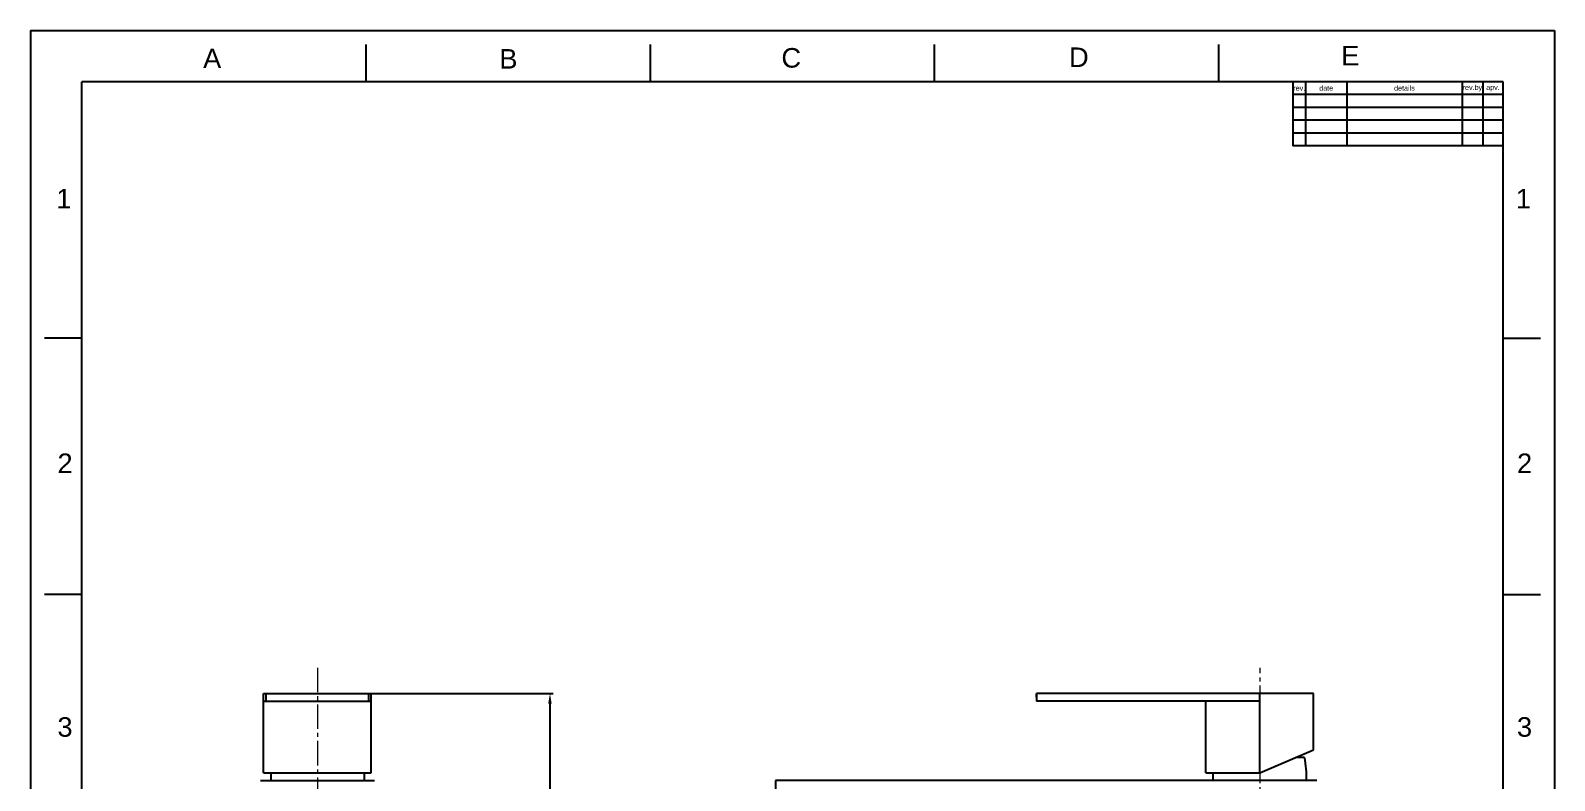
# Model space of a CAD drawing. Header units: millimetres. Extents: x 13479 to 14073, y 4989 to 5829.
# Drawn here: x 13479 to 14073, y 5537 to 5829 of the extents above; entities that cross this region are included whole.
import ezdxf

# ---------------------------------------------------------------- set-up
doc = ezdxf.new("R2010")
doc.units = ezdxf.units.MM
doc.linetypes.add('CENTER2', pattern=[28.575, 19.05, -3.175, 3.175, -3.175])
doc.linetypes.add('CENTERX2', pattern=[101.6, 63.5, -12.7, 12.7, -12.7])
doc.layers.add('CENTER', color=1, linetype='CENTERX2', lineweight=15)
doc.layers.add('DIM_', color=5, linetype='Continuous', lineweight=9)
doc.layers.add('TEXT', color=2, linetype='Continuous')
doc.styles.get("Standard").update_dxf_attribs({"font": 'arial.ttf'})
doc.dimstyles.new('사본(2) STANDARD', dxfattribs={"dimscale": 0, "dimtxt": 4, "dimasz": 4, "dimexe": 1.25, "dimexo": 0.625, "dimgap": 1.5, "dimtad": 3, "dimtih": 1, "dimtoh": 1, "dimdec": 1, "dimzin": 9, "dimdsep": 46, "dimtxsty": 'Standard', "dimcen": 2.5, "dimclrd": 5, "dimclre": 5, "dimclrt": 5, "dimadec": 0, "dimazin": 0, "dimtfac": 1, "dimtdec": 1, "dimtmove": 0, "dimatfit": 3, "dimfxl": 1.25, "dimtfill": 1, "dimtolj": 1, "dimtzin": 0, "dimarcsym": 0})

# ---------------------------------------------------------------- blocks, each defined once
blk = doc.blocks.new('*D0')
at = {"layer": 'Defpoints', "color": 0, "transparency": 16777216}
for p in [(13611.29, 5570.64), (13681.92, 5570.64), (13616.04, 5252.14)]:
    blk.add_point(p, dxfattribs=at)
at = {"layer": 'DIM_', "color": 5, "lineweight": -2, "transparency": 16777216}
for p, q in [((13611.91, 5570.64), (13683.17, 5570.64)), ((13681.92, 5566.64), (13681.92, 5414.94)), ((13681.92, 5256.14), (13681.92, 5407.85)), ((13616.66, 5252.14), (13683.17, 5252.14))]:
    blk.add_line(p, q, dxfattribs=at)
at = {"layer": 'DIM_', "color": 5, "transparency": 16777216}
for points in [[(13681.25, 5566.64), (13682.58, 5566.64), (13681.92, 5570.64)], [(13681.25, 5256.14), (13682.58, 5256.14), (13681.92, 5252.14)]]:
    blk.add_solid(points, dxfattribs=at)
at = {"layer": 'DIM_', "color": 5, "transparency": 16777216, "insert": (13681.92, 5411.39), "char_height": 4, "attachment_point": 5, "bg_fill": 3, "box_fill_scale": 1.1, "bg_fill_color": 256, "bg_fill_true_color": 13158600, "bg_fill_transparency": 0}
blk.add_mtext('\\A1;318.5', dxfattribs=at)
blk = doc.blocks.new('*D3')
at = {"layer": 'Defpoints', "color": 0, "transparency": 16777216}
for p in [(13958.77, 5580.64), (13793.14, 5527.51), (13835.03, 5404.73), (13746.11, 5252.14), (13958.77, 5164.14)]:
    blk.add_point(p, dxfattribs=at)
at = {"layer": 'DIM_', "color": 5, "lineweight": -2, "transparency": 16777216}
for start, end in [(260.51745, 264.88072), (265.42822, 269.79159)]:
    blk.add_arc((13958.77, 6497.44), 1099.69, start, end, dxfattribs=at)
at = {"layer": 'DIM_', "color": 5, "transparency": 16777216}
for points in [[(13777.49, 5412.11), (13777.71, 5413.43), (13773.66, 5413.44)], [(13954.77, 5398.42), (13954.77, 5397.09), (13958.77, 5397.74)]]:
    blk.add_solid(points, dxfattribs=at)
at = {"layer": 'DIM_', "color": 5, "transparency": 16777216, "insert": (13865.88, 5401.67), "char_height": 4, "attachment_point": 5, "bg_fill": 3, "box_fill_scale": 1.1, "bg_fill_color": 256, "bg_fill_true_color": 13158600, "bg_fill_transparency": 0}
blk.add_mtext('\\A1;10°', dxfattribs=at)

msp = doc.modelspace()

# ---------------------------------------------------------------- linework, layer by layer
at = {"color": 7, "linetype": 'Continuous'}
for p, q in [((13479.46, 5829.16), (14073.46, 5829.16)), ((13479.46, 5829.16), (13479.46, 4989.16)), ((14073.46, 5829.16), (14073.46, 4989.16)), ((13610.26, 5809.16), (13610.26, 5823.7)), ((13721.06, 5809.16), (13721.06, 5823.7)), ((13831.86, 5809.16), (13831.86, 5823.7)), ((13942.66, 5809.16), (13942.66, 5823.7)), ((14053.46, 5809.16), (13499.46, 5809.16)), ((14053.46, 5009.16), (14053.46, 5809.16)), ((13499.46, 5709.16), (13484.92, 5709.16)), ((14053.46, 5709.16), (14067.99, 5709.16)), ((13499.46, 5609.16), (13484.92, 5609.16)), ((14053.46, 5609.16), (14067.99, 5609.16))]:
    msp.add_line(p, q, dxfattribs=at)
at = {"linetype": 'Continuous'}
msp.add_line((13499.46, 5009.16), (13499.46, 5809.16), dxfattribs=at)
for p, q in [((13971.46, 5809.16), (13971.46, 5784.16)), ((14053.46, 5804.16), (13971.46, 5804.16)), ((13976.46, 5809.16), (13976.46, 5784.16)), ((13992.46, 5809.16), (13992.46, 5784.16)), ((14037.46, 5809.16), (14037.46, 5784.16)), ((14045.46, 5809.16), (14045.46, 5784.16)), ((14053.46, 5799.16), (13971.46, 5799.16)), ((14053.46, 5794.16), (13971.46, 5794.16)), ((14053.46, 5789.16), (13971.46, 5789.16)), ((14053.46, 5784.16), (13971.46, 5784.16)), ((13570.29, 5570.64), (13612.29, 5570.64)), ((13570.29, 5539.64), (13570.29, 5570.64)), ((13570.29, 5567.64), (13612.29, 5567.64)), ((13571.29, 5567.64), (13571.29, 5570.64)), ((13611.29, 5567.64), (13611.29, 5570.64)), ((13612.29, 5539.64), (13612.29, 5570.64)), ((13979.57, 5570.64), (13871.57, 5570.64)), ((13871.57, 5570.64), (13871.57, 5567.64)), ((13871.57, 5569.14), (13871.57, 5570.64)), ((13958.57, 5567.64), (13871.57, 5567.64)), ((13937.57, 5539.64), (13937.57, 5567.64)), ((13958.57, 5539.64), (13958.57, 5570.64)), ((13979.57, 5548.64), (13979.57, 5570.64)), ((13958.57, 5539.64), (13979.57, 5548.64)), ((13976.01, 5545.64), (13972.57, 5545.64)), ((13569.09, 5536.64), (13613.49, 5536.64)), ((13570.29, 5539.64), (13612.29, 5539.64)), ((13573.09, 5539.64), (13573.09, 5536.64)), ((13609.49, 5539.64), (13609.49, 5536.64)), ((13980.77, 5536.64), (13769.77, 5536.64)), ((13769.77, 5536.64), (13769.77, 5531.64)), ((13937.57, 5539.64), (13957.57, 5539.64)), ((13937.57, 5539.64), (13958.57, 5539.64)), ((13940.37, 5536.64), (13940.37, 5539.64))]:
    msp.add_line(p, q)
msp.add_arc((13944.26, 5538.41), 32.56, 356.88948, 12.83686)
at = {"layer": 'CENTER', "color": 1, "linetype": 'CENTER2', "ltscale": 0.5}
for p, q in [((13591.29, 5580.64), (13591.29, 5164.14)), ((13958.77, 5164.14), (13958.77, 5580.64))]:
    msp.add_line(p, q, dxfattribs=at)

# ---------------------------------------------------------------- texts
at = {"char_height": 7.62, "attachment_point": 5}
for s, width, insert in [('A', 10, (13550.28, 5818.27)), ('B', 10, (13665.73, 5818.1)), ('C', 10, (13775.98, 5818.43)), ('D', 10, (13888.06, 5818.71)), ('E', 10, (13993.85, 5819.34)), ('1', 50, (13492.46, 5763.57)), ('1', 50, (14061.31, 5763.57)), ('2', 50, (13492.93, 5660.37)), ('2', 50, (14061.79, 5660.37)), ('3', 50, (13492.91, 5557.48)), ('3', 50, (14061.77, 5557.48))]:
    msp.add_mtext_dynamic_manual_height_columns(s, width=width, gutter_width=12.5, heights=[0], dxfattribs=dict(at, insert=insert))
at = {"layer": 'TEXT', "char_height": 2, "attachment_point": 5}
for s, width, insert in [('rev.', 5, (13973.96, 5806.66)), ('date', 16, (13984.46, 5806.66)), ('details', 45, (14014.96, 5806.66)), ('rev.by', 8, (14041.46, 5806.66)), ('apv.', 8, (14049.46, 5806.66))]:
    msp.add_mtext_dynamic_manual_height_columns(s, width=width, gutter_width=12.5, heights=[0], dxfattribs=dict(at, insert=insert))

# ---------------------------------------------------------------- next in the draw order: dimensions: what is measured, and where the dimension line sits
at = {"layer": 'DIM_'}
dim = msp.add_angular_dim_2l(base=(13835.03, 5404.73), line1=((13958.77, 5164.14), (13958.77, 5580.64)), line2=((13746.11, 5252.14), (13793.14, 5527.51)), dimstyle='사본(2) STANDARD', override={"dimscale": 1, "dimtad": 0}, dxfattribs=at)
dim.commit()
dim.dimension.update_dxf_attribs({"geometry": '*D3', "text_midpoint": (13865.88, 5401.67)})
dim = msp.add_linear_dim(base=(13681.92, 5570.64), p1=(13616.04, 5252.14), p2=(13611.29, 5570.64), angle=90, dimstyle='사본(2) STANDARD', override={"dimscale": 1, "dimtad": 0}, dxfattribs=at)
dim.commit()
dim.dimension.update_dxf_attribs({"geometry": '*D0', "text_midpoint": (13681.92, 5411.39)})

doc.saveas('drawing.dxf')
